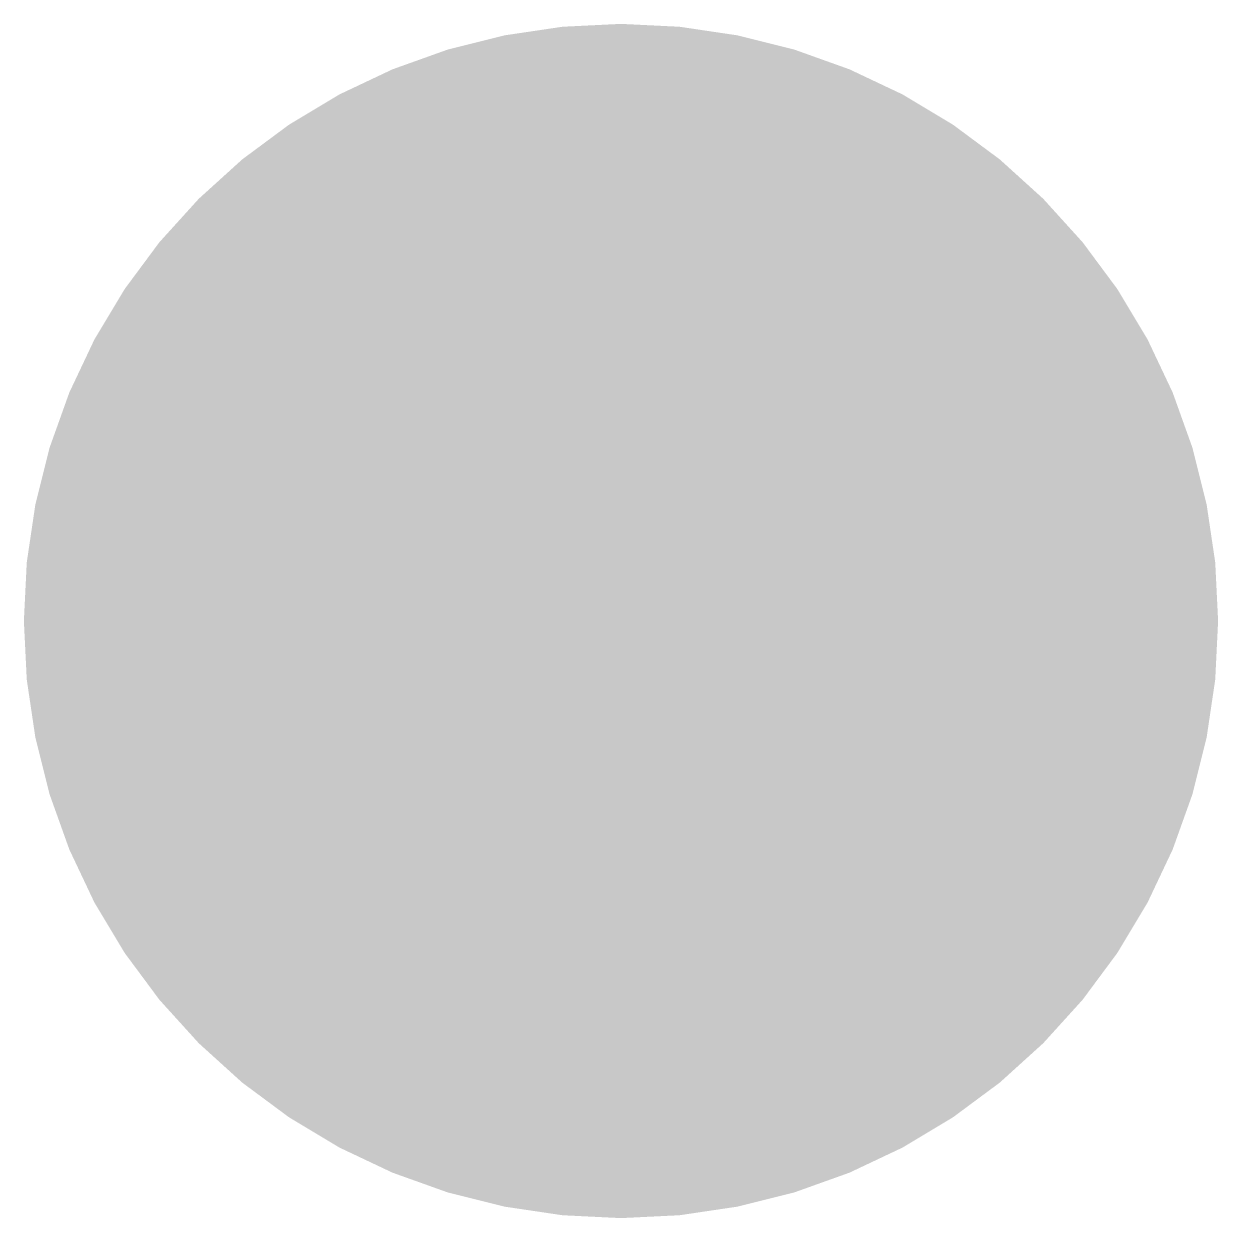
# Model space of a CAD drawing. Extents: x -4 to 4, y -4 to 4.
import ezdxf

# ---------------------------------------------------------------- set-up
doc = ezdxf.new("R2010")
doc.units = 0
doc.header["$MEASUREMENT"] = 0
doc.layers.get('0').update_dxf_attribs({"linetype": 'CONTINUOUS'})
doc.layers.get('DEFPOINTS').update_dxf_attribs({"linetype": 'CONTINUOUS'})

msp = doc.modelspace()

# ---------------------------------------------------------------- linework, layer by layer
at = {"const_width": 4}
msp.add_lwpolyline([(-2, 0, 1), (2, 0, 1)], format="xyb", close=True, dxfattribs=at)
at = {"layer": 'DEFPOINTS'}
msp.add_point((0, 0), dxfattribs=at)

doc.saveas('drawing.dxf')
